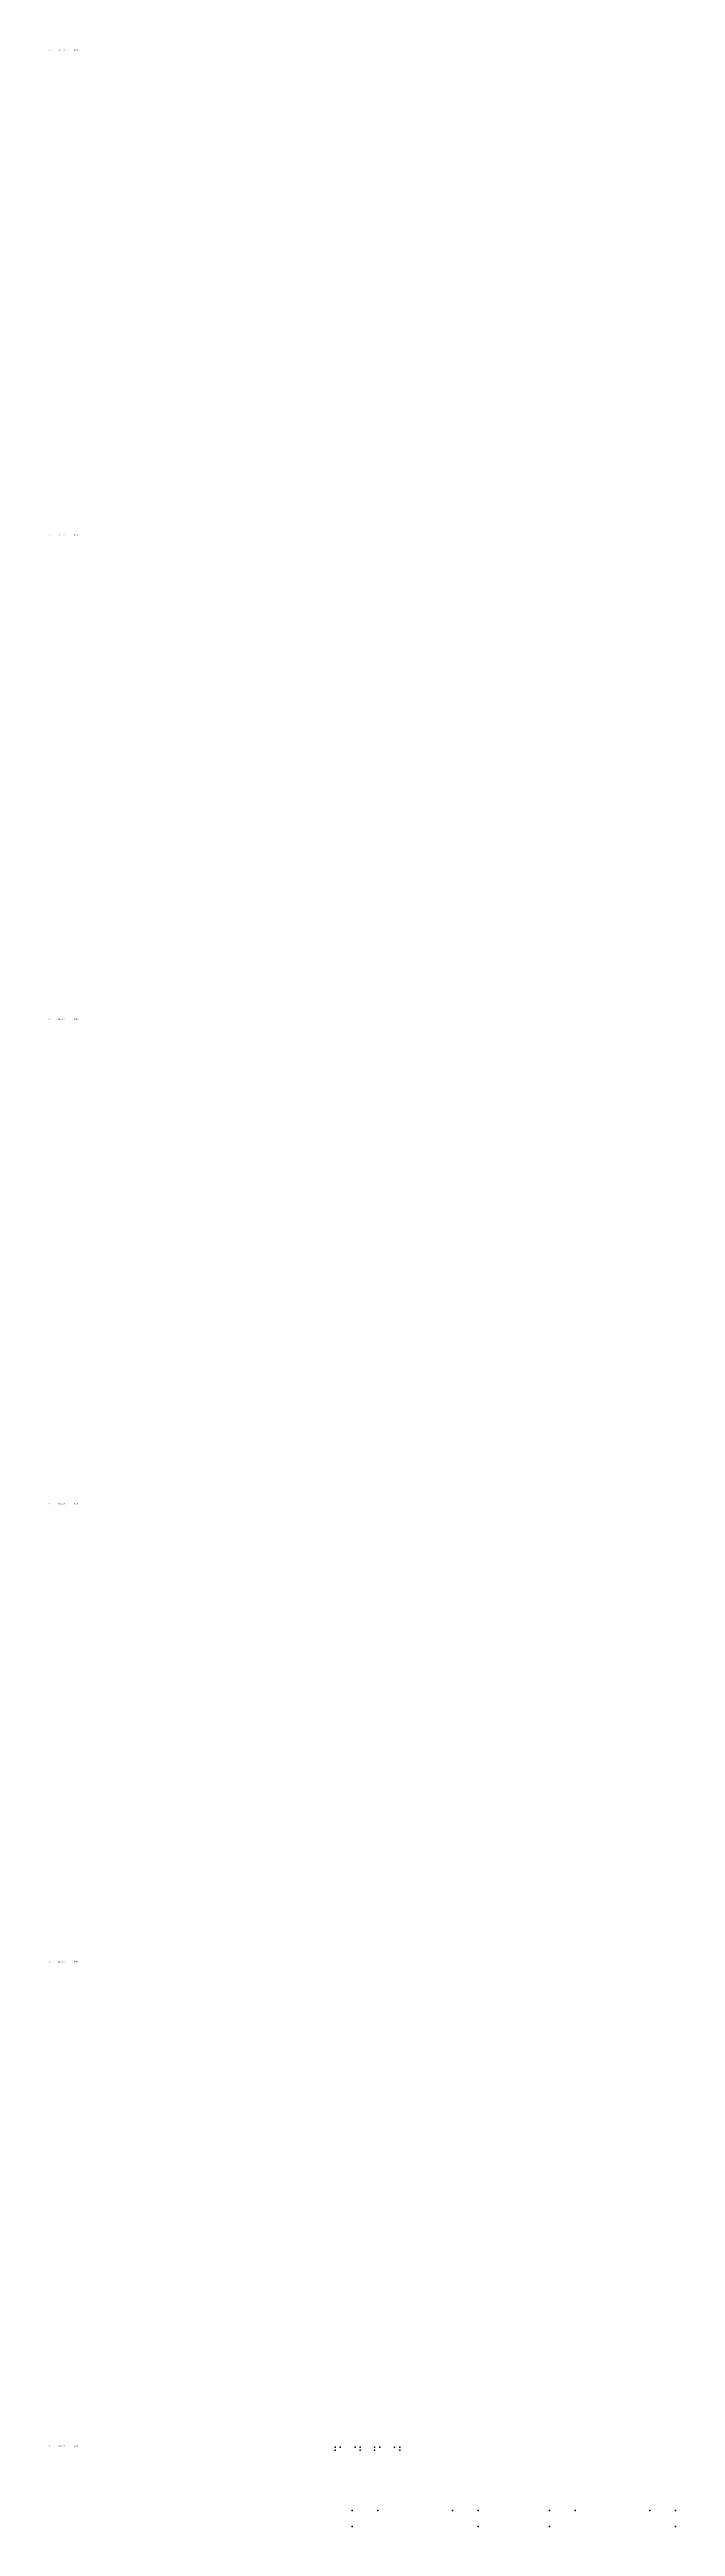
# Model space of a CAD drawing. Extents: x -624355 to 2378000, y 0 to 1700000.
# Drawn here: x 454683 to 519345, y 694075 to 949727 of the extents above; entities that cross this region are included whole.
import ezdxf

# ---------------------------------------------------------------- set-up
doc = ezdxf.new("R2010")
doc.units = 0
doc.header["$LTSCALE"] = 1000
doc.header["$MEASUREMENT"] = 0
for name, color, linetype in [('AE-EQPM-KICH', 84, 'CONTINUOUS'), ('C-SHET-SHET', 144, 'CONTINUOUS'), ('C-XREF-INT', 7, 'CONTINUOUS')]:
    doc.layers.add(name, color=color, linetype=linetype)
doc.layers.get('C-XREF-INT').off()
doc.styles.add('TH-STYLE1', font='', dxfattribs={"width": 0.7})
doc.styles.get('TH-STYLE1').set_extended_font_data('SimSun')

# ---------------------------------------------------------------- blocks, each defined once
blk = doc.blocks.new('横版版次')
at = {"layer": 'C-SHET-SHET', "char_height": 250, "attachment_point": 5, "style": 'TH-STYLE1'}
for s, insert in [('A', (1029, -1573)), ('2019.11.27', (3462, -1573)), ('陈秀文', (6475, -1573))]:
    blk.add_mtext(s, dxfattribs=dict(at, insert=insert))

msp = doc.modelspace()

# ---------------------------------------------------------------- linework, layer by layer
at = {"layer": 'AE-EQPM-KICH'}
for p in [(484182, 702265), (484182, 701935), (484712, 702265), (486252, 702265), (486782, 702265), (486782, 701935), (488262, 702265, 0), (488262, 701935, 0), (488792, 702265, 0), (490332, 702265, 0), (490862, 702265, 0), (490862, 701935, 0), (485945, 695725), (488595, 695725), (496295, 695725), (498945, 695725), (506345, 695725, 0), (508995, 695725, 0), (516695, 695725, 0), (519345, 695725, 0), (485945, 694075), (498945, 694075), (506345, 694075, 0), (519345, 694075, 0)]:
    msp.add_point(p, dxfattribs=at)

# ---------------------------------------------------------------- block references
at = {"layer": 'C-XREF-INT', "xscale": 0.5, "yscale": 0.5, "zscale": 0.5}
for p in [(454195, 950425), (454195, 900425), (454195, 850425), (454195, 800425), (454195, 753128), (454195, 703128)]:
    msp.add_blockref('横版版次', p, dxfattribs=at)

doc.saveas('drawing.dxf')
